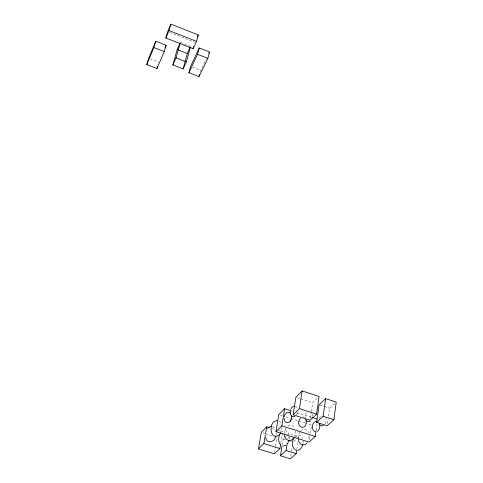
<?xml version="1.0" encoding="UTF-8"?>
<svg xmlns="http://www.w3.org/2000/svg" width="483" height="483" viewBox="0 0 483 483"><rect width="100%" height="100%" fill="white"/><g stroke="black" fill="none" stroke-linecap="round" stroke-linejoin="round"><path stroke-width="0.36" stroke-dasharray="2.42 1.81" d="M312.555 416.322L312.199 413.309M309.217 435.684L308.546 440.297M303.082 443.533L303.161 441.208M298.319 437.996L298.995 433.975L300.07 432.037M295.373 431.295L294.666 435.908M289.371 439.21L289.468 436.886M284.427 433.607L284.499 431.844L285.495 428.934M281.927 427.624L281.849 429.387L280.852 432.309M276.077 435.026L276.191 432.696M327.498 423.549L328.09 419.184M328.482 416.268L329.575 408.262L335.202 403.033M316.105 430.498L317.059 423.772M309.343 439.862L309.881 436.161M310.309 433.197L311.487 425.052L305.799 423.235M310.394 418.061L311.245 412.234M311.354 411.504L312.628 402.762L318.019 397.539M296.828 449.287L297.926 442.017M290.712 456.689L291.49 451.647M291.599 450.923L292.263 446.606M287.953 438.878L288.526 435.243M280.762 443.485L282.398 433.305M282.175 444.952L283.092 439.186L284.119 438.202M274.567 452.414L275.509 446.648M275.624 445.93L277.037 437.278M200.288 71.641L206.217 58.733M296.532 414.969L297.564 412.603M325.349 423.688L326.23 421.254L325.88 417.717M319.215 418.483L320.181 416.769L322.336 415.362M285.133 429.586L286.226 427.642M297.015 414.1L297.28 413.635M306.488 412.361L305.111 415.621L305.135 417.741M294.89 436.626C297.087 433.577 301.76 434.954 302.612 438.419M300.843 431.053C303.064 427.974 307.78 429.375 308.661 432.865M284.638 437.713L286.697 435.751M287.21 435.261L288.749 433.788L298.693 436.928L292.927 442.283M281.191 432.297C283.388 429.254 288.079 430.607 288.919 434.09M287.898 425.795C290.434 423.712 293.996 425.595 294.823 428.469M303.028 416.859L304.26 417.258M309.633 410.894L310.291 411.105M262.734 432.78L264.877 433.456M265.59 433.68L272.032 435.702M283.092 439.186L285.199 439.85M290.12 441.396L291.527 441.836M271.573 428.355L275.026 429.447M278.486 430.54L282.633 431.85M280.212 415.06L282.344 415.742M285.9 416.877L290.162 418.242M290.875 418.465L297.981 420.735M298.693 420.965L305.087 423.011M291.11 410.749L292.547 411.214M296.858 412.597L311.227 417.215M297.244 397.775L300.04 398.68M300.74 398.91L312.628 402.762M319.782 405.086L323.278 406.221M323.978 406.445L329.575 408.262M150.008 58.823L158.798 62.204M192.614 67.125L200.656 70.234M169.787 32.439L194.891 42.275M180.346 42.419L190.58 46.416M272.515 426.519L274.38 427.781L275.352 429.339M295.173 406.203L296.49 407.066L297.383 408.533M279.017 421.206L280.508 422.534L281.402 424.207M318.774 421.629L318.84 422.136"/><path stroke-width="0.72" d="M290.259 410.852C289.522 413.587 291.72 418.224 295.01 416.473M333.892 419.715L336.228 402.085L325.627 398.626L319.088 404.863L316.6 422.335L327.202 425.734L333.892 419.715L323.175 416.255L316.6 422.335M323.175 416.255L325.627 398.626M290.392 410.52L284.644 408.672L278.794 414.607L275.992 431.657L309.023 442.084L315.26 436.475L315.997 431.247M316.576 414.13L319.094 396.495L302.123 390.958L295.85 397.322L293.115 414.806L310.074 420.246L316.576 414.13L299.424 408.606L293.115 414.806M282.06 445.67L280.448 455.759L290.38 458.85L296.17 453.646L296.719 450.011M299.424 408.606L302.123 390.958M280.448 455.759L286.129 450.506L287.27 443.237M269.496 427.703L266.731 426.827L261.303 432.327L258.441 448.918L274.332 453.857L279.947 448.574L280.647 444.215M275.992 431.657L281.867 425.873L284.644 408.672M258.441 448.918L263.887 443.557L265.372 434.827M265.62 433.372L266.731 426.827M207.847 58.358L209.489 51.965L199.238 47.956L190.604 66.352L188.907 72.685L199.008 76.574L207.847 58.358L197.541 54.35L199.238 47.956M199.008 76.574L199.557 74.46M302.781 444.656C302.135 447.234 300.384 449.963 297.558 450.428M193.164 48.674L196.551 41.357L198.272 34.939L170.861 24.15L167.692 31.618L165.832 38.006L193.164 48.674L193.743 46.537M180.062 43.065L177.176 49.55L172.86 64.951L183.135 68.912L187.332 53.498L190.284 47.056M183.135 68.912L186.378 61.878L190.387 47.117M289.057 440.333L287.669 443.4M290.887 420.089L291.563 418.103L291.539 416.002M172.86 64.951L176.023 57.875L180.153 43.12M284.215 416.883C284.282 413.877 288.309 410.248 290.639 413.46M275.757 436.149C275.497 441.879 266.749 444.517 265.68 437.767M165.832 38.006L169.002 30.556L170.861 24.15M164.25 51.566L166.092 45.209L155.761 41.194L148.655 58.304L146.772 64.601L156.963 68.508L164.25 51.566L153.872 47.545L155.761 41.194M156.963 68.508L157.573 66.406M146.772 64.601L153.872 47.545M164.92 47.932L166.092 45.209M197.348 36.937L198.272 34.939M188.907 72.685L197.541 54.35M208.837 53.317L209.489 51.965M290.688 409.312L291.66 407.586L293.857 406.179M294.135 437.592C291.629 441.227 291.46 447.578 295.626 450.102M284.143 418.471C283.606 422.124 288.574 424.678 290.398 420.959M290.18 421.345L291.14 419.636M280.738 432.72C278.341 436.016 277.816 440.738 280.037 444.239M300.269 418.35C294.129 426.755 307.073 432.291 306.21 420.699M307.14 442.796C304.356 447.288 298.041 444.07 298.422 439.307M293.259 438.419C290.464 442.893 284.125 439.717 284.535 434.923M279.796 434.169C270.432 443.261 267.177 421.013 277.194 420.627M267.443 428.524L268.82 427.244M310.237 421.013C308.48 422.45 306.029 421.152 305.437 419.172M286.002 445.235L283.322 446.135M317.156 431.446C319.68 429.834 320.332 426.344 319.438 423.621M323.586 425.626L321.382 425.909L319.806 424.714M315.948 421.285C311.686 422.54 310.919 430.311 315.327 431.814M269.315 426.93L271.494 426.35M263.887 443.557L279.947 448.574M286.129 450.506L296.17 453.646M281.867 425.873L315.26 436.475M311.946 417.445L316.975 419.063M176.023 57.875L186.378 61.878M177.176 49.55L187.332 53.498M169.002 30.556L196.551 41.357"/></g></svg>
